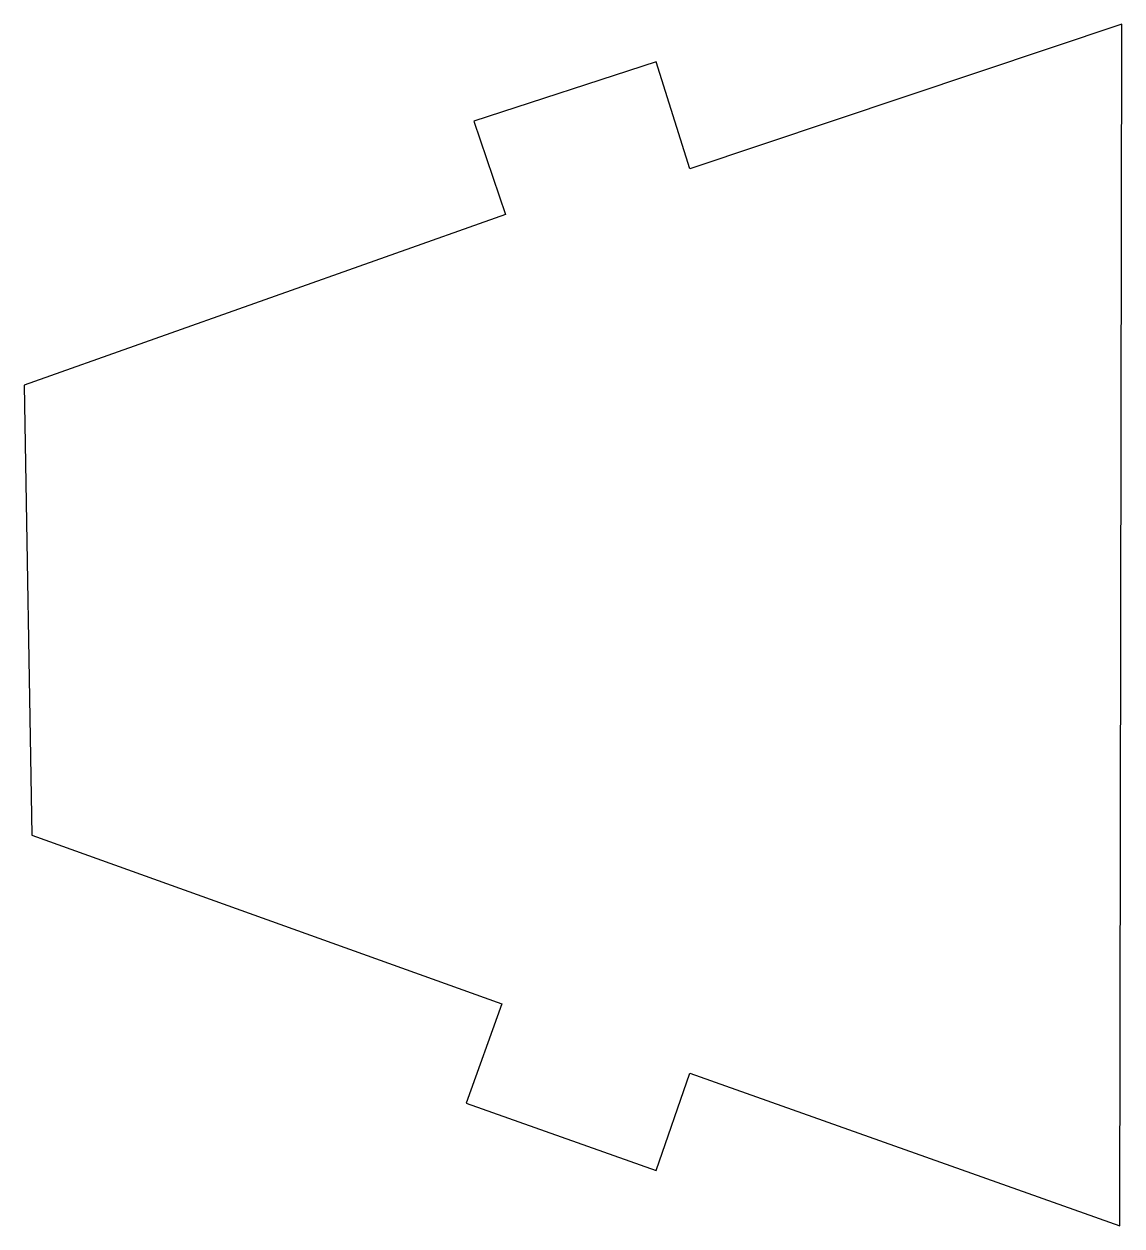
# Model space of a CAD drawing. Header units: millimetres. Extents: x 2794.2 to 2827.4, y 1532.5 to 1568.8.
import ezdxf

# ---------------------------------------------------------------- set-up
doc = ezdxf.new("R2010")
doc.units = ezdxf.units.MM

msp = doc.modelspace()

# ---------------------------------------------------------------- linework, layer by layer
at = {"color": 254, "flags": 128}
for points in [[(2827.448, 1568.844), (2814.374, 1564.461)], [(2827.388, 1532.477), (2827.448, 1568.844)], [(2813.355, 1567.705), (2807.84, 1565.903)], [(2814.374, 1564.461), (2813.355, 1567.705)], [(2807.84, 1565.903), (2808.799, 1563.082)], [(2808.799, 1563.082), (2794.226, 1557.92)], [(2794.226, 1557.92), (2794.466, 1544.299)], [(2794.466, 1544.299), (2808.679, 1539.197)], [(2808.679, 1539.197), (2807.6, 1536.197)], [(2813.355, 1534.159), (2814.374, 1537.099)], [(2814.374, 1537.099), (2827.388, 1532.477)], [(2807.6, 1536.197), (2813.355, 1534.159)]]:
    msp.add_lwpolyline(points, dxfattribs=at)

doc.saveas('drawing.dxf')
